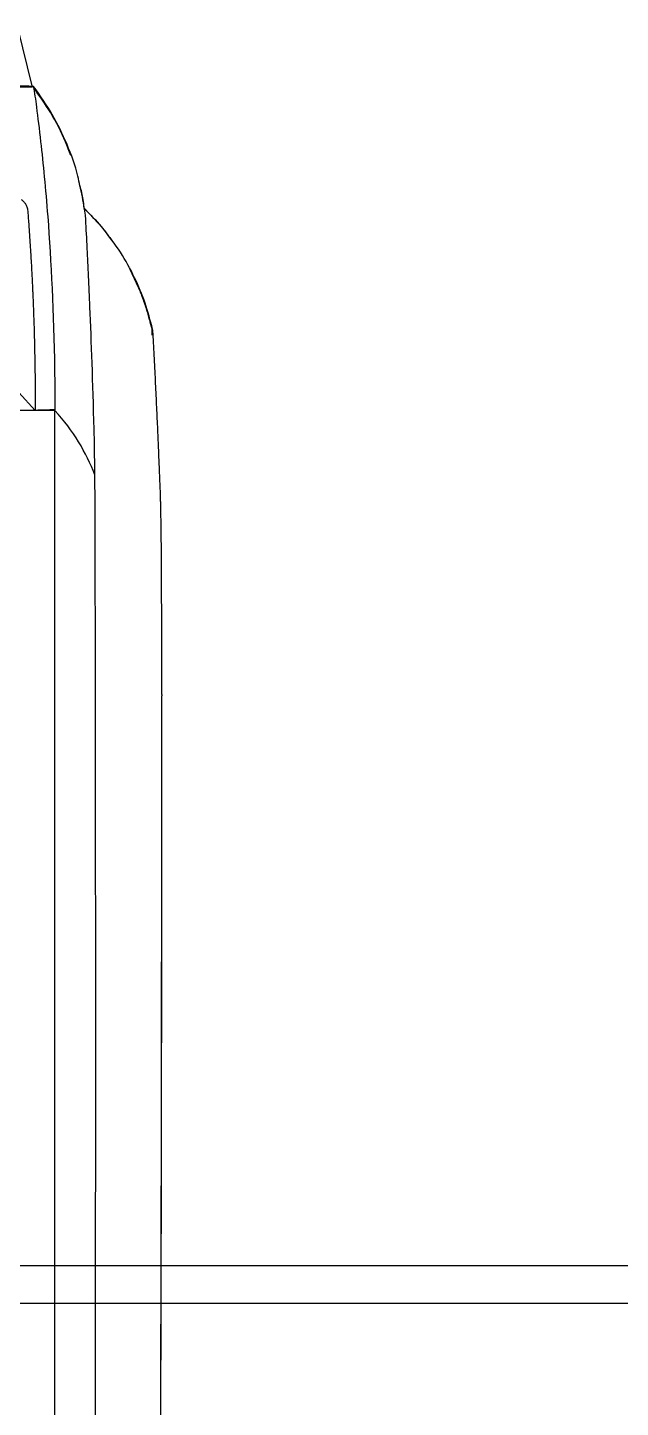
# Model space of a CAD drawing. Header units: inches. Extents: x 15 to 148, y 10 to 111.
# Drawn here: x 137.946 to 139.191, y 102.53 to 105.427 of the extents above; entities that cross this region are included whole.
import ezdxf

# ---------------------------------------------------------------- set-up
doc = ezdxf.new("R2010")
doc.units = ezdxf.units.IN
doc.header["$MEASUREMENT"] = 0
doc.layers.add('BLK_12AWG', color=7, linetype='Continuous')

# ---------------------------------------------------------------- blocks, each defined once
blk = doc.blocks.new('Varia')
at = {"color": 7, "linetype": 'Continuous'}
for p, q in [((165.2284, 107.8022), (165.1668, 108.0522)), ((165.5236, 107.2098), (165.4467, 107.2922)), ((165.4517, 107.2456), (165.4503, 107.2641)), ((165.6372, 107.0376), (165.682, 106.9406)), ((165.7291, 106.7903), (165.7292, 106.7607)), ((165.2398, 106.4447), (165.1021, 106.5958)), ((165.7711, 105.2513), (165.7711, 105.2464))]:
    blk.add_line(p, q, dxfattribs=at)
for points, knots in [([(163.5006, 107.8087), (163.6934, 107.8085), (164.0792, 107.8083), (164.6555, 107.8063), (165.0363, 107.8039), (165.2261, 107.8027)], [0, 0, 0, 0, 0.333756, 0.668083, 1, 1, 1, 1]), ([(165.3892, 107.5146), (165.3821, 107.5339), (165.3595, 107.5957), (165.3093, 107.6932), (165.2575, 107.7658), (165.2324, 107.8011)], [0, 0, 0, 0, 0.190337, 0.606316, 1, 1, 1, 1]), ([(165.2331, 107.8053), (165.2368, 107.779), (165.2408, 107.7499), (165.2506, 107.6745), (165.2669, 107.5418), (165.3001, 107.2046), (165.3174, 106.8536), (165.3219, 106.5612), (165.3223, 106.5044), (165.3223, 106.4467)], [0.006079, 0.006079, 0.006079, 0.006079, 0.579526, 0.579526, 1.370109, 2.734139, 4.938381, 4.938381, 5.45612, 5.45612, 5.45612, 5.45612]), ([(165.4274, 107.3862), (165.4247, 107.4004), (165.4132, 107.4601), (165.3751, 107.5618), (165.3149, 107.6892), (165.2603, 107.7667), (165.2331, 107.8053)], [0, 0, 0, 0, 0.094153, 0.396079, 0.699643, 1, 1, 1, 1]), ([(165.4457, 107.2922), (165.4409, 107.325), (165.4357, 107.3619), (165.4253, 107.3978), (165.4242, 107.4018)], [0, 0, 0, 0, 0.889897, 1, 1, 1, 1]), ([(165.4505, 107.2648), (165.4474, 107.2869), (165.4414, 107.3308), (165.4331, 107.3686), (165.429, 107.3873)], [0, 0, 0, 0, 0.502748, 1, 1, 1, 1]), ([(165.1808, 107.3308), (165.1825, 107.3294), (165.1857, 107.3268), (165.19, 107.3227), (165.1938, 107.3185), (165.1972, 107.3142), (165.2008, 107.3088), (165.204, 107.3025), (165.2066, 107.2951), (165.2074, 107.2902), (165.2078, 107.2876)], [0, 0, 0, 0, 0.097814, 0.196456, 0.29622, 0.397392, 0.500246, 0.663675, 0.82996, 1, 1, 1, 1]), ([(165.2078, 107.2876), (165.2086, 107.2776), (165.2102, 107.2577), (165.2124, 107.2279), (165.2145, 107.1986), (165.2165, 107.1699), (165.2183, 107.1419), (165.2201, 107.1145), (165.2217, 107.0879), (165.2232, 107.0621), (165.2245, 107.0371), (165.2258, 107.0129), (165.227, 106.9896), (165.2281, 106.9673), (165.229, 106.9458), (165.2299, 106.9254), (165.2314, 106.8903), (165.2334, 106.8387), (165.2356, 106.7685), (165.2374, 106.694), (165.2388, 106.6151), (165.2397, 106.5319), (165.2398, 106.4741), (165.2398, 106.4447)], [0, 0, 0, 0, 0.0420064, 0.0826574, 0.1219544, 0.1598985, 0.1964906, 0.2317316, 0.2656221, 0.2981624, 0.3293529, 0.3591937, 0.3876851, 0.414827, 0.4406195, 0.4650626, 0.4881562, 0.565624, 0.6462287, 0.7299708, 0.8168491, 0.9068606, 1, 1, 1, 1]), ([(165.4457, 107.2922), (165.4701, 107.2677), (165.5133, 107.2245), (165.5487, 107.1756), (165.5641, 107.1544)], [0, 0, 0, 0, 0.565898, 1, 1, 1, 1]), ([(165.4872, 106.365), (165.4872, 106.365), (165.4872, 106.365), (165.4817, 106.5651), (165.4722, 106.8374), (165.4601, 107.096), (165.454, 107.2068), (165.4517, 107.2456)], [0.523791, 0.523791, 0.523791, 0.523791, 0.523817, 0.523817, 2.72806, 4.09209, 4.882655, 4.882655, 4.882655, 4.882655]), ([(165.7326, 106.7857), (165.7231, 106.8222), (165.7038, 106.8961), (165.658, 107.0047), (165.5991, 107.1122), (165.5491, 107.1768), (165.5236, 107.2099)], [0, 0, 0, 0, 0.235086, 0.477073, 0.732526, 1, 1, 1, 1]), ([(165.7291, 106.7903), (165.7284, 106.7936), (165.7268, 106.8), (165.7244, 106.8097), (165.7208, 106.8238), (165.7155, 106.8427), (165.7084, 106.8664), (165.7004, 106.8909), (165.6916, 106.9159), (165.6853, 106.9322), (165.682, 106.9406)], [0, 0, 0, 0, 0.061952, 0.124188, 0.186713, 0.335028, 0.490453, 0.653053, 0.822886, 1, 1, 1, 1]), ([(165.7361, 106.7412), (165.7351, 106.7575), (165.7337, 106.7811), (165.7322, 106.7846), (165.7318, 106.7857)], [0, 0, 0, 0, 0.6927717, 1, 1, 1, 1]), ([(165.765, 106.1143), (165.7646, 106.1249), (165.7637, 106.1471), (165.7623, 106.1813), (165.7608, 106.218), (165.7591, 106.2571), (165.7574, 106.2984), (165.7555, 106.3417), (165.7535, 106.3871), (165.7514, 106.4342), (165.7491, 106.4829), (165.7468, 106.533), (165.7443, 106.5842), (165.7417, 106.6364), (165.739, 106.6893), (165.7371, 106.7236), (165.7361, 106.7412)], [0, 0, 0, 0, 0.045352, 0.094717, 0.148097, 0.20549, 0.266895, 0.332312, 0.40174, 0.475177, 0.552622, 0.634076, 0.719537, 0.809009, 0.902494, 1, 1, 1, 1]), ([(165.3223, 101.7204), (165.3223, 102.5084), (165.3223, 103.2983), (165.3223, 104.876), (165.3223, 105.6634), (165.3223, 106.4447)], [0, 0, 0, 0, 0.5, 0.5, 1, 1, 1, 1]), ([(165.7708, 105.645), (165.7708, 105.6508), (165.7707, 105.6629), (165.7707, 105.6816), (165.7706, 105.7016), (165.7706, 105.7228), (165.7705, 105.7451), (165.7704, 105.7685), (165.7701, 105.8168), (165.7697, 105.8706), (165.769, 105.9342), (165.7682, 105.9859), (165.7675, 106.027), (165.7668, 106.0544), (165.7664, 106.0712), (165.766, 106.087), (165.7655, 106.1016), (165.7652, 106.1101), (165.765, 106.1143)], [0, 0, 0, 0, 0.028986, 0.06022, 0.093704, 0.12944, 0.167428, 0.20767, 0.250163, 0.419635, 0.499968, 0.624874, 0.749847, 0.798286, 0.847521, 0.897551, 0.948376, 1, 1, 1, 1]), ([(165.4911, 101.5227), (165.4912, 101.5534), (165.4913, 101.6174), (165.4915, 101.7172), (165.4918, 101.8246), (165.492, 101.9397), (165.4922, 102.0625), (165.4925, 102.1929), (165.4927, 102.331), (165.4929, 102.4768), (165.4932, 102.666), (165.4934, 102.8981), (165.4937, 103.1724), (165.4938, 103.4521), (165.4939, 103.7082), (165.4939, 103.9387), (165.4938, 104.1417), (165.4937, 104.3447), (165.4936, 104.5476), (165.4934, 104.7505), (165.4932, 104.9532), (165.493, 105.1557), (165.4927, 105.3581), (165.4924, 105.5603), (165.492, 105.7623), (165.4918, 105.8967), (165.4916, 105.9639)], [0, 0, 0, 0, 0.020884, 0.043477, 0.06778, 0.093793, 0.121515, 0.150947, 0.182088, 0.214938, 0.249499, 0.309939, 0.371586, 0.43444, 0.498501, 0.544095, 0.589689, 0.635283, 0.680878, 0.726473, 0.772067, 0.81766, 0.86325, 0.908838, 0.954422, 1, 1, 1, 1]), ([(165.7623, 100.8596), (165.7625, 100.9056), (165.7628, 100.9975), (165.7634, 101.1356), (165.7639, 101.2737), (165.7644, 101.412), (165.7649, 101.5505), (165.7653, 101.689), (165.7658, 101.8277), (165.7662, 101.9666), (165.767, 102.218), (165.7683, 102.6809), (165.7696, 103.272), (165.7705, 103.8457), (165.7709, 104.2129), (165.7711, 104.4589), (165.7711, 104.6164), (165.7712, 104.7739), (165.7712, 104.9314), (165.7712, 105.0889), (165.7711, 105.1939), (165.7711, 105.2464)], [0, 0, 0, 0, 0.0318897, 0.0637804, 0.0956713, 0.1275617, 0.1594511, 0.1913391, 0.2232255, 0.25511, 0.2869926, 0.396247, 0.5728626, 0.6908157, 0.7865121, 0.8220971, 0.8576797, 0.8932603, 0.9288397, 0.964419, 1, 1, 1, 1]), ([(165.7702, 105.1918), (165.7702, 105.1657), (165.7702, 105.1134), (165.7702, 105.0347), (165.7702, 104.9556), (165.7702, 104.8763), (165.7702, 104.7965), (165.7702, 104.7165), (165.7702, 104.636), (165.7702, 104.5553), (165.7701, 104.4742), (165.7701, 104.3927), (165.77, 104.3109), (165.77, 104.2288), (165.7697, 103.9912), (165.7692, 103.5917), (165.7682, 103.0546), (165.7669, 102.5277), (165.7657, 102.1191), (165.7647, 101.8033), (165.764, 101.5847), (165.7632, 101.3609), (165.7624, 101.1317), (165.7618, 100.9773), (165.7615, 100.8992)], [0, 0, 0, 0, 0.018089, 0.036255, 0.0545, 0.072824, 0.091228, 0.109713, 0.128278, 0.146926, 0.165656, 0.18447, 0.203368, 0.222351, 0.241419, 0.368084, 0.499751, 0.615529, 0.736478, 0.786518, 0.837886, 0.890587, 0.944624, 1, 1, 1, 1])]:
    blk.add_open_spline(points, degree=3, knots=knots, dxfattribs=at)
for points in [[(165.2331, 107.8053), (165.2058, 107.8055), (165.1784, 107.8057), (165.151, 107.8059)], [(165.2398, 106.4447), (165.2036, 106.4447), (165.1674, 106.4447), (165.1311, 106.4447)], [(165.3223, 106.4467), (165.2948, 106.4461), (165.2673, 106.4454), (165.2398, 106.4447)], [(165.3223, 106.4447), (165.2948, 106.4447), (165.2673, 106.4447), (165.2398, 106.4447)], [(165.3223, 106.4447), (165.3223, 106.4454), (165.3223, 106.4461), (165.3223, 106.4467)], [(165.4902, 106.1742), (165.4538, 106.267), (165.4006, 106.3586), (165.3223, 106.4447)], [(165.4902, 106.1742), (165.4894, 106.2513), (165.4885, 106.3174), (165.4872, 106.365)], [(165.4916, 105.9639), (165.4915, 106.0377), (165.4909, 106.1098), (165.4902, 106.1742)], [(165.7711, 105.2513), (165.771, 105.3826), (165.7709, 105.5138), (165.7708, 105.645)]]:
    blk.add_open_spline(points, degree=3, dxfattribs=at)

msp = doc.modelspace()

# ---------------------------------------------------------------- linework, layer by layer
at = {"layer": 'BLK_12AWG'}
for p, q in [((132.2903, 102.8275), (141.1966, 102.8275)), ((132.2118, 102.749), (141.1742, 102.749))]:
    msp.add_line(p, q, dxfattribs=at)

# ---------------------------------------------------------------- block references
at = {"layer": 'BLK_12AWG', "xscale": 0.5, "yscale": 0.5, "zscale": 0.5}
msp.add_blockref('Varia', (55.3424, 51.4012), dxfattribs=at)

doc.saveas('drawing.dxf')
